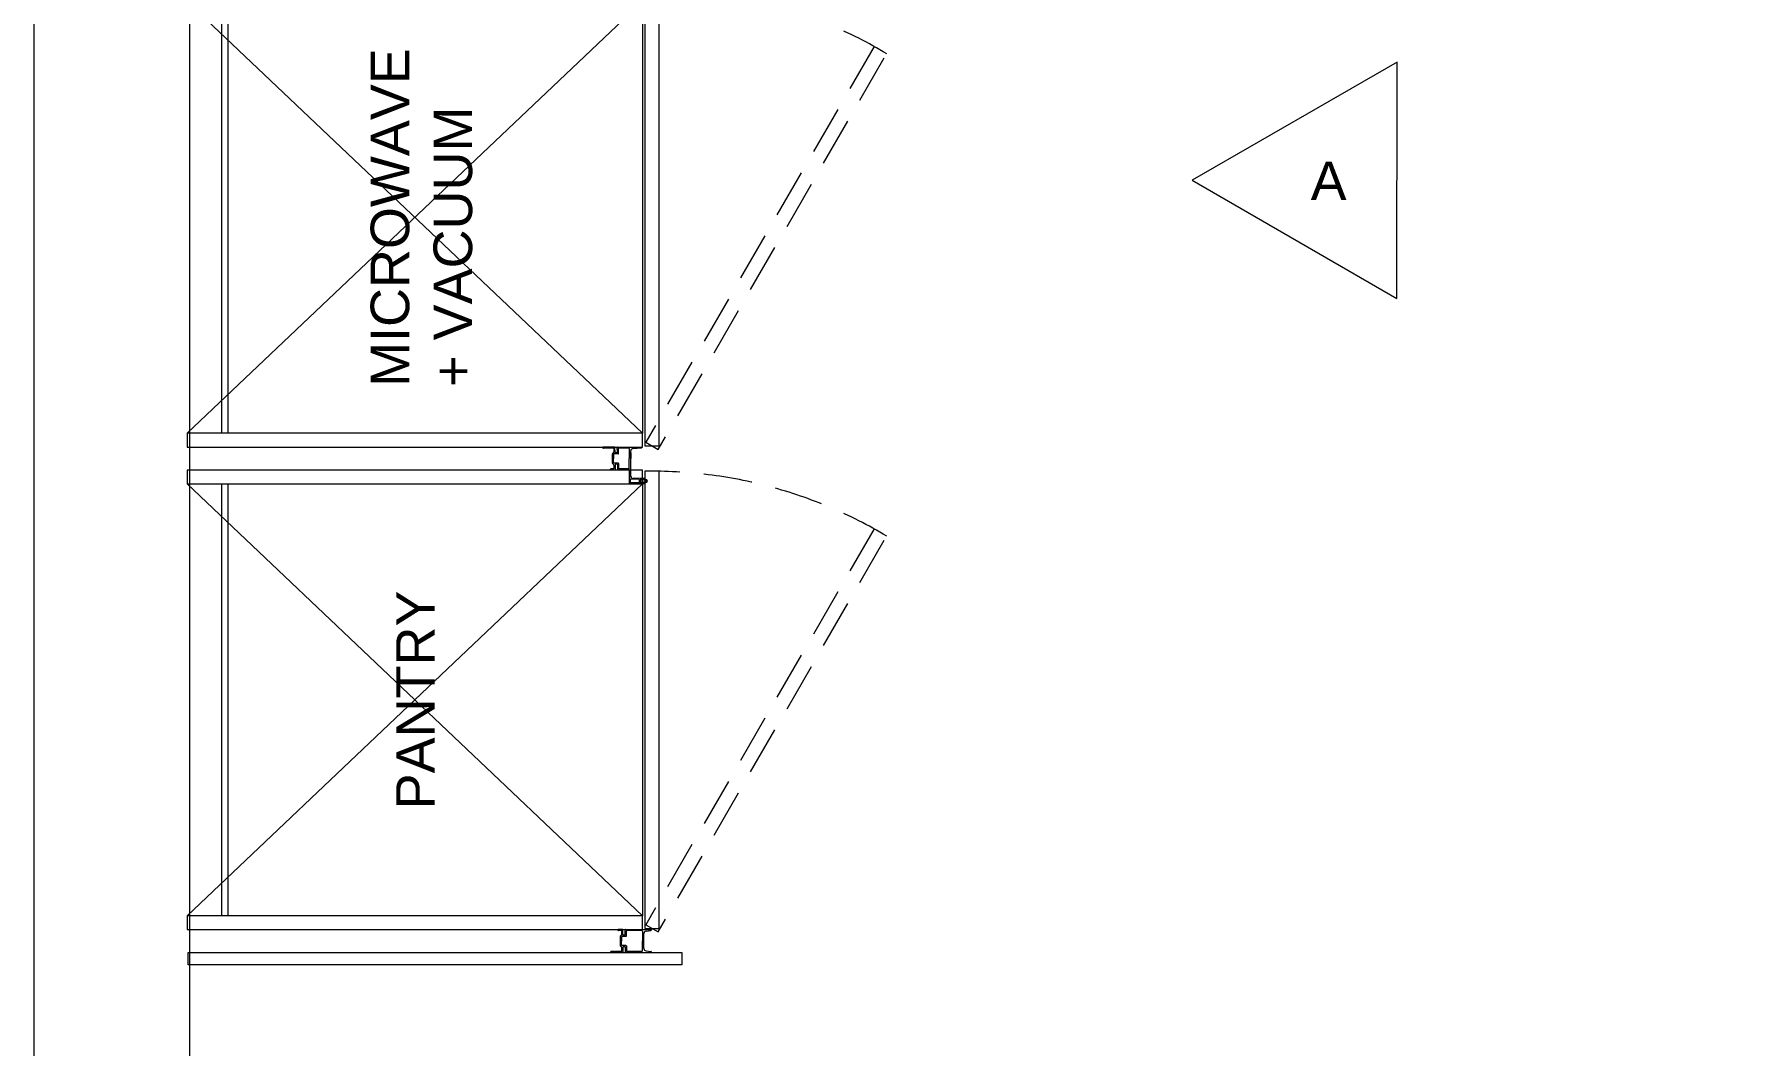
# Model space of a CAD drawing. Header units: millimetres. Extents: x -19300 to 8600, y 27389 to 46650.
# Drawn here: x -17095 to -14866, y 40922 to 42243 of the extents above; entities that cross this region are included whole.
import ezdxf

# ---------------------------------------------------------------- set-up
doc = ezdxf.new("R2010")
doc.units = ezdxf.units.MM
doc.header["$LTSCALE"] = 50
doc.linetypes.add('TRATTEGGIATAX2SSSS', pattern=[1.905, 1.27, -0.635])
doc.layers.add('DADA_FURNITURES', color=7, linetype='Continuous', lineweight=13)
doc.styles.add('Helvetica', font='')
doc.styles.get('Helvetica').set_extended_font_data('Helvetica')

# ---------------------------------------------------------------- blocks, each defined once
blk = doc.blocks.new('Gruppo-15')
at = {"layer": 'DADA_FURNITURES', "color": 7, "linetype": 'Continuous', "lineweight": 5, "transparency": 33554687}
for p, q in [((-16300.4, 42285.5), (-16895.4, 41721.5)), ((-16300.4, 41721.5), (-16895.4, 42285.5))]:
    blk.add_line(p, q, dxfattribs=at)
at = {"layer": 'DADA_FURNITURES'}
for p, q in [((-16850.4, 42285.5), (-16850.4, 41721.5)), ((-16842.4, 42285.5), (-16842.4, 41721.5)), ((-16300.4, 42285.5), (-16300.4, 41721.5))]:
    blk.add_line(p, q, dxfattribs=at)
at = {"layer": 'DADA_FURNITURES', "flags": 128}
for points in [[(-16895.4, 42303.5), (-16895.4, 42285.5), (-16300.4, 42285.5), (-16300.4, 42303.5), (-16895.4, 42303.5)], [(-16297.4, 42302), (-16297.4, 41705), (-16278.4, 41705), (-16278.4, 42302), (-16297.4, 42302)], [(-16895.4, 41721.5), (-16895.4, 41703.5), (-16300.4, 41703.5), (-16300.4, 41721.5), (-16895.4, 41721.5)]]:
    blk.add_lwpolyline(points, dxfattribs=at)
at = {"layer": 'DADA_FURNITURES', "color": 7, "linetype": 'TRATTEGGIATAX2SSSS', "lineweight": 5, "flags": 128}
blk.add_lwpolyline([(-15997.6, 42226.8), (-16296.1, 41709.8), (-16279.7, 41700.3), (-15981.2, 42217.3), (-15997.6, 42226.8)], dxfattribs=at)
at = {"layer": 'DADA_FURNITURES', "color": 7, "linetype": 'TRATTEGGIATAX2SSSS', "lineweight": 5}
blk.add_arc((-16287.9, 41705), 597, 59.0882, 90.9118, dxfattribs=at)
blk = doc.blocks.new('Gruppo-19')
at = {"layer": 'DADA_FURNITURES'}
for p, q in [((-16336.6, 41703.6), (-16351.5, 41703.5)), ((-16348.3, 41702), (-16351.5, 41702)), ((-16347.8, 41702.5), (-16348.3, 41702)), ((-16347.8, 41702.5), (-16347.3, 41702)), ((-16338.3, 41702.1), (-16347.3, 41702)), ((-16339.6, 41682.4), (-16339.7, 41694.7)), ((-16337.9, 41696.8), (-16339.6, 41695)), ((-16338.2, 41694.1), (-16338.2, 41688.8)), ((-16338.1, 41683.1), (-16338.2, 41688.8)), ((-16337.8, 41701.6), (-16337.7, 41697.1)), ((-16332.2, 41694.6), (-16337.7, 41694.6)), ((-16336.2, 41696.4), (-16336.3, 41703.3)), ((-16333.5, 41696.1), (-16335.9, 41696.1)), ((-16333.2, 41696.4), (-16333.3, 41703.3)), ((-16333, 41703.6), (-16300.8, 41703.8)), ((-16331.7, 41695.1), (-16331.8, 41701.6)), ((-16318.3, 41702.2), (-16331.3, 41702.1)), ((-16317.8, 41701.7), (-16317.7, 41688.7)), ((-16317.6, 41675.7), (-16317.7, 41688.7)), ((-16315.5, 41665.5), (-16315.7, 41698.6)), ((-16315.7, 41695.8), (-16315.7, 41688.7)), ((-16312.9, 41701.6), (-16301.7, 41702.5)), ((-16300.8, 41703.8), (-16300.8, 41703.5)), ((-16338.1, 41675.1), (-16341.8, 41675)), ((-16336.3, 41673.6), (-16341.8, 41673.5)), ((-16337.7, 41680.4), (-16339.5, 41682.1)), ((-16332.1, 41682.6), (-16337.6, 41682.6)), ((-16337.6, 41680), (-16337.6, 41675.6)), ((-16336.1, 41680.8), (-16336, 41673.9)), ((-16333.4, 41681.1), (-16335.8, 41681.1)), ((-16333.1, 41680.8), (-16333, 41673.9)), ((-16332.7, 41673.6), (-16317.8, 41673.7)), ((-16331.6, 41682.1), (-16331.6, 41675.6)), ((-16318.1, 41675.2), (-16331.1, 41675.1)), ((-16317.4, 41655.7), (-16317.5, 41673.7)), ((-16317.5, 41673.4), (-16317.5, 41665.3)), ((-16317.5, 41673.4), (-16317.4, 41655.8)), ((-16297.6, 41655.7), (-16317.1, 41655.5)), ((-16316.5, 41661), (-16316.4, 41657)), ((-16305, 41661.4), (-16316.2, 41661.3)), ((-16304.9, 41656.8), (-16316.1, 41656.7)), ((-16297.8, 41662.7), (-16312.5, 41662.6)), ((-16304.7, 41661.1), (-16304.6, 41657.1)), ((-16303.5, 41660.9), (-16303.4, 41657.3)), ((-16297.7, 41661.2), (-16303.3, 41661.1)), ((-16297.6, 41657.2), (-16303.2, 41657.1)), ((-16303.1, 41660.3), (-16302.4, 41661.2)), ((-16303, 41658), (-16302.4, 41657.1)), ((-16303, 41658), (-16302.4, 41657.1)), ((-16302.4, 41661.2), (-16301.8, 41661.2)), ((-16302.4, 41657.1), (-16301.8, 41657.1)), ((-16302, 41661), (-16301.8, 41661.2)), ((-16302, 41657.4), (-16301.8, 41657.1)), ((-16301.6, 41660.7), (-16301.8, 41660.7)), ((-16301.6, 41657.7), (-16301.8, 41657.7)), ((-16301.5, 41660.8), (-16301, 41661.3)), ((-16301.4, 41657.6), (-16301, 41657.1)), ((-16301, 41661.3), (-16300.3, 41661.3)), ((-16301, 41657.1), (-16300.3, 41657.1)), ((-16300.5, 41661), (-16300.3, 41661.3)), ((-16300.5, 41657.4), (-16300.3, 41657.1)), ((-16300.1, 41660.7), (-16300.3, 41660.7)), ((-16300.1, 41657.7), (-16300.3, 41657.7)), ((-16300, 41660.8), (-16299.5, 41661.3)), ((-16299.9, 41657.6), (-16299.5, 41657.1)), ((-16299.5, 41661.3), (-16298.8, 41661.3)), ((-16299.5, 41657.1), (-16298.8, 41657.1)), ((-16299, 41661), (-16298.8, 41661.3)), ((-16299, 41657.4), (-16298.8, 41657.1)), ((-16298.4, 41660.7), (-16298.8, 41660.7)), ((-16298.4, 41657.7), (-16298.8, 41657.7)), ((-16298, 41661.1), (-16298.2, 41660.8)), ((-16298, 41657.3), (-16298.2, 41657.6)), ((-16296, 41661.2), (-16297.8, 41661.2)), ((-16295.9, 41657.2), (-16297.8, 41657.2)), ((-16297.5, 41662.4), (-16297.5, 41661.4)), ((-16297.4, 41655.9), (-16297.4, 41657)), ((-16295.9, 41660.6), (-16295.9, 41657.8)), ((-16293.9, 41659.2), (-16293.9, 41659.2))]:
    blk.add_line(p, q, dxfattribs=at)
for centre, radius, start, end in [((-16351.5, 41702.7), 0.75, 90.4241, 270.4241), ((-16339.2, 41694.7), 0.5, 135.4241, 180.4241), ((-16338.3, 41701.6), 0.5, 0.4241, 90.4241), ((-16337.7, 41694.1), 0.5, 90.4241, 180.4241), ((-16338.2, 41697.1), 0.5, 315.4241, 0.4241), ((-16336.6, 41703.3), 0.3, 0.4241, 90.4241), ((-16335.9, 41696.4), 0.3, 180.4241, 270.4241), ((-16333.5, 41696.4), 0.3, 270.4241, 0.4241), ((-16333, 41703.3), 0.3, 90.4241, 180.4241), ((-16332.2, 41695.1), 0.5, 270.4241, 0.4241), ((-16331.3, 41701.6), 0.5, 90.4241, 180.4241), ((-16318.3, 41701.7), 0.5, 0.4241, 90.4241), ((-16312.7, 41698.6), 3, 93.9002, 180.4241), ((-16301.8, 41703.5), 1, 273.8509, 0.4241), ((-16341.8, 41674.3), 0.75, 90.4241, 270.4241), ((-16339.1, 41682.4), 0.5, 180.4241, 225.4241), ((-16337.6, 41683.1), 0.5, 180.4241, 270.4241), ((-16338.1, 41675.6), 0.5, 270.4241, 0.4241), ((-16338.1, 41680), 0.5, 0.4241, 45.4241), ((-16336.3, 41673.9), 0.3, 270.4241, 0.4241), ((-16335.8, 41680.8), 0.3, 90.4241, 180.4241), ((-16333.4, 41680.8), 0.3, 0.4241, 90.4241), ((-16332.7, 41673.9), 0.3, 180.4241, 270.4241), ((-16332.1, 41682.1), 0.5, 0.4241, 90.4241), ((-16331.1, 41675.6), 0.5, 180.4241, 270.4241), ((-16318.1, 41675.7), 0.5, 270.4241, 0.4241), ((-16317.8, 41673.4), 0.3, 0.4241, 90.4241), ((-16312.5, 41665.6), 3, 180.4241, 270.4241), ((-16317.1, 41655.8), 0.3, 180.4241, 270.4241), ((-16316.2, 41661), 0.3, 90.4241, 180.4241), ((-16316.1, 41657), 0.3, 180.4241, 270.4241), ((-16305, 41661.1), 0.3, 0.4241, 90.4241), ((-16304.9, 41657.1), 0.3, 270.4241, 0.4241), ((-16303.3, 41660.9), 0.2, 90.4241, 180.4241), ((-16301.4, 41659.2), 2, 144.4818, 216.3664), ((-16303.2, 41657.3), 0.2, 180.4241, 270.4241), ((-16301.8, 41660.9), 0.2, 144.4818, 270.4241), ((-16301.8, 41657.5), 0.2, 90.4241, 216.3664), ((-16301.6, 41660.9), 0.2, 270.4241, 324.4818), ((-16301.6, 41657.5), 0.2, 36.3664, 90.4241), ((-16300.3, 41660.9), 0.2, 144.4818, 270.4241), ((-16300.3, 41657.5), 0.2, 90.4241, 216.3664), ((-16300.1, 41660.9), 0.2, 270.4241, 324.4818), ((-16300.1, 41657.5), 0.2, 36.3664, 90.4241), ((-16298.8, 41660.9), 0.2, 144.4818, 270.4241), ((-16298.8, 41657.5), 0.2, 90.4241, 216.3664), ((-16298.4, 41660.9), 0.2, 270.4241, 325.1124), ((-16298.4, 41657.5), 0.2, 35.7358, 90.4241), ((-16297.8, 41661), 0.2, 90.4241, 145.1124), ((-16297.8, 41657.4), 0.2, 215.7358, 270.4241), ((-16297.8, 41662.4), 0.3, 0.4241, 90.4241), ((-16297.7, 41661.4), 0.2, 270.4241, 0.4241), ((-16297.6, 41657), 0.2, 0.4241, 90.4241), ((-16297.6, 41655.9), 0.2, 270.4241, 0.4241), ((-16295.9, 41659.2), 2, 0.4241, 90.4241), ((-16295.8, 41660.6), 0.1, 86.3281, 180.4241), ((-16295.9, 41659.2), 2, 270.4241, 0.4241), ((-16295.8, 41657.8), 0.1, 180.4241, 274.5202), ((-16295.9, 41659.2), 1.5, 0.4241, 86.3281), ((-16295.9, 41659.2), 1.5, 274.5202, 0.4241)]:
    blk.add_arc(centre, radius, start, end, dxfattribs=at)
blk = doc.blocks.new('Gruppo-20')
at = {"layer": 'DADA_FURNITURES', "color": 7, "linetype": 'Continuous', "lineweight": 5, "transparency": 33554687}
for p, q in [((-16300.4, 41655.5), (-16895.4, 41091.5)), ((-16300.4, 41091.5), (-16895.4, 41655.5))]:
    blk.add_line(p, q, dxfattribs=at)
at = {"layer": 'DADA_FURNITURES'}
for p, q in [((-16850.4, 41655.5), (-16850.4, 41091.5)), ((-16842.4, 41655.5), (-16842.4, 41091.5)), ((-16300.4, 41655.5), (-16300.4, 41091.5))]:
    blk.add_line(p, q, dxfattribs=at)
at = {"layer": 'DADA_FURNITURES', "flags": 128}
for points in [[(-16895.4, 41673.5), (-16895.4, 41655.5), (-16300.4, 41655.5), (-16300.4, 41673.5), (-16895.4, 41673.5)], [(-16297.4, 41672), (-16297.4, 41075), (-16278.4, 41075), (-16278.4, 41672), (-16297.4, 41672)], [(-16895.4, 41091.5), (-16895.4, 41073.5), (-16300.4, 41073.5), (-16300.4, 41091.5), (-16895.4, 41091.5)]]:
    blk.add_lwpolyline(points, dxfattribs=at)
at = {"layer": 'DADA_FURNITURES', "color": 7, "linetype": 'TRATTEGGIATAX2SSSS', "lineweight": 5, "flags": 128}
blk.add_lwpolyline([(-15997.6, 41596.8), (-16296.1, 41079.8), (-16279.7, 41070.3), (-15981.2, 41587.3), (-15997.6, 41596.8)], dxfattribs=at)
at = {"layer": 'DADA_FURNITURES', "color": 7, "linetype": 'TRATTEGGIATAX2SSSS', "lineweight": 5}
blk.add_arc((-16287.9, 41075), 597, 59.0882, 90.9118, dxfattribs=at)
blk = doc.blocks.new('Gruppo-76')
at = {"layer": 'DADA_FURNITURES'}
for p, q in [((-16326.2, 41073.5), (-16331.7, 41073.5)), ((-16327.9, 41072), (-16331.7, 41072)), ((-16329.4, 41064.7), (-16329.4, 41052.4)), ((-16327.6, 41066.7), (-16329.3, 41065)), ((-16327.9, 41064), (-16327.9, 41058.3)), ((-16327.4, 41067.1), (-16327.4, 41071.5)), ((-16321.9, 41064.5), (-16327.4, 41064.5)), ((-16325.9, 41066.3), (-16325.9, 41073.2)), ((-16323.2, 41066), (-16325.6, 41066)), ((-16322.9, 41066.3), (-16322.9, 41073.2)), ((-16322.6, 41073.5), (-16288.6, 41073.5)), ((-16321.4, 41065), (-16321.4, 41071.5)), ((-16300.9, 41072), (-16320.9, 41072)), ((-16300.4, 41071.5), (-16300.4, 41058.5)), ((-16298.4, 41048.7), (-16298.4, 41068.4)), ((-16295.6, 41071.4), (-16289.6, 41072.2)), ((-16288.6, 41073.5), (-16288.6, 41073.2)), ((-16337.9, 41045), (-16341.2, 41045)), ((-16326.2, 41043.5), (-16341.2, 41043.5)), ((-16337.4, 41044.5), (-16337.9, 41045)), ((-16337.4, 41044.5), (-16336.9, 41045)), ((-16327.9, 41045), (-16336.9, 41045)), ((-16327.6, 41050.3), (-16329.3, 41052)), ((-16327.9, 41053), (-16327.9, 41058.3)), ((-16321.9, 41052.5), (-16327.4, 41052.5)), ((-16327.4, 41045.5), (-16327.4, 41050)), ((-16325.9, 41050.7), (-16325.9, 41043.8)), ((-16323.2, 41051), (-16325.6, 41051)), ((-16322.9, 41050.7), (-16322.9, 41043.8)), ((-16322.6, 41043.5), (-16288.6, 41043.5)), ((-16321.4, 41052), (-16321.4, 41045.5)), ((-16300.9, 41045), (-16320.9, 41045)), ((-16300.4, 41045.5), (-16300.4, 41058.5)), ((-16295.6, 41045.7), (-16289.6, 41044.9)), ((-16288.6, 41043.5), (-16288.6, 41043.9))]:
    blk.add_line(p, q, dxfattribs=at)
for centre, radius, start, end in [((-16331.7, 41072.8), 0.75, 90, 270), ((-16328.9, 41064.7), 0.5, 135, 180), ((-16327.9, 41071.5), 0.5, 0, 90), ((-16327.4, 41064), 0.5, 90, 180), ((-16327.9, 41067.1), 0.5, 315, 0), ((-16326.2, 41073.2), 0.3, 0, 90), ((-16325.6, 41066.3), 0.3, 180, 270), ((-16325.6, 41066.3), 0.3, 180, 270), ((-16323.2, 41066.3), 0.3, 270, 0), ((-16322.6, 41073.2), 0.3, 90, 180), ((-16321.9, 41065), 0.5, 270, 0), ((-16320.9, 41071.5), 0.5, 90, 180), ((-16300.9, 41071.5), 0.5, 0, 90), ((-16295.4, 41068.4), 3, 93.4761, 180), ((-16289.6, 41073.2), 1, 273.4268, 0), ((-16341.2, 41044.3), 0.75, 90, 270), ((-16328.9, 41052.4), 0.5, 180, 225), ((-16327.4, 41053), 0.5, 180, 270), ((-16327.9, 41045.5), 0.5, 270, 0), ((-16327.9, 41050), 0.5, 0, 45), ((-16326.2, 41043.8), 0.3, 270, 0), ((-16325.6, 41050.7), 0.3, 90, 180), ((-16323.2, 41050.7), 0.3, 0, 90), ((-16322.6, 41043.8), 0.3, 180, 270), ((-16321.9, 41052), 0.5, 0, 90), ((-16320.9, 41045.5), 0.5, 180, 270), ((-16300.9, 41045.5), 0.5, 270, 0), ((-16295.4, 41048.7), 3, 180, 266.5239), ((-16289.6, 41043.9), 1, 0, 86.5732)]:
    blk.add_arc(centre, radius, start, end, dxfattribs=at)

msp = doc.modelspace()

# ---------------------------------------------------------------- linework, layer by layer
at = {"layer": 'DADA_FURNITURES', "color": 7, "linetype": 'Continuous', "lineweight": 5, "transparency": 33554687, "flags": 128}
for points in [[(-16892.5, 36396.5), (-17095.4, 36396.5), (-17095.4, 44413.5), (-13206.4, 44413.5), (-13206.4, 44213.5), (-16892.5, 44213.5)], [(-15581.9, 42052), (-15314.6, 41897.7), (-15314.2, 42206.3)], [(-16894.1, 41043.5), (-16249.1, 41043.5), (-16249.1, 41027.5), (-16894.1, 41027.5)]]:
    msp.add_lwpolyline(points, close=True, dxfattribs=at)

# ---------------------------------------------------------------- block references
at = {"layer": 'DADA_FURNITURES', "color": 7, "transparency": 33554687}
for name in ['Gruppo-15', 'Gruppo-19', 'Gruppo-20', 'Gruppo-76']:
    msp.add_blockref(name, (0, 0), dxfattribs=at)

# ---------------------------------------------------------------- texts
at = {"layer": 'DADA_FURNITURES', "color": 7, "transparency": 33554687, "char_height": 50.44, "attachment_point": 1, "rotation": 90, "line_spacing_factor": 0.97755, "style": 'Helvetica'}
for s, insert in [('MICROWAVE\\P+ VACUUM', (-16655.6, 41782.1)), ('PANTRY', (-16622.2, 41230.4))]:
    msp.add_mtext(s, dxfattribs=dict(at, insert=insert))
at = {"layer": 'DADA_FURNITURES', "color": 7, "transparency": 33554687, "insert": (-15427.1, 42076.4), "char_height": 50.4, "attachment_point": 1, "line_spacing_factor": 0.97755, "style": 'Helvetica'}
msp.add_mtext('A', dxfattribs=at)

doc.saveas('drawing.dxf')
